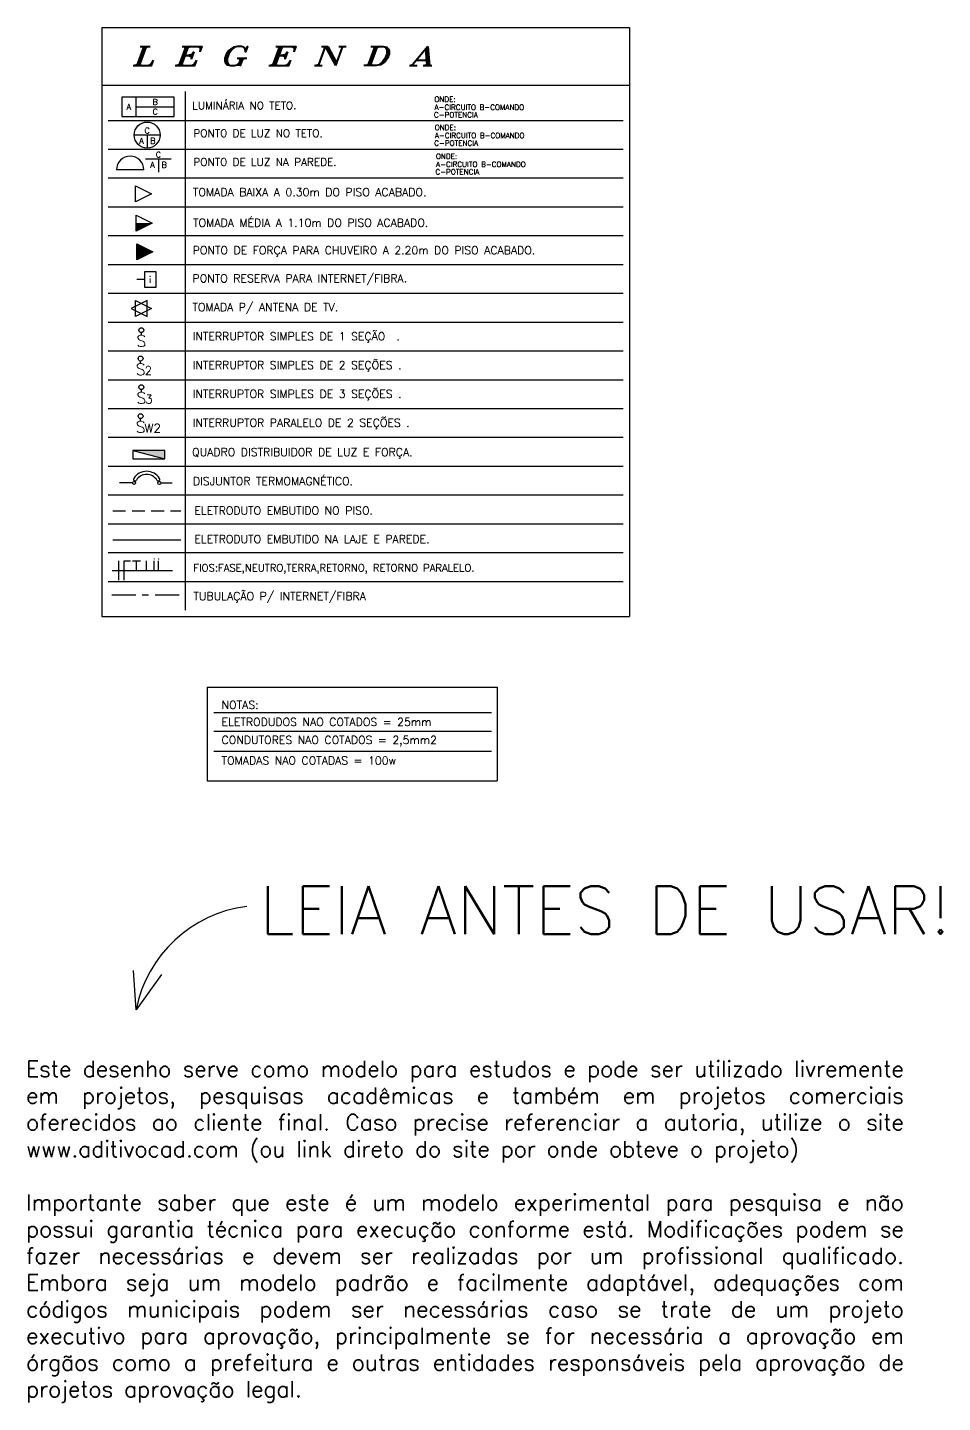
# Model space of a CAD drawing. Extents: x -22.8 to 4.4, y -6.9 to 19.2.
# Drawn here: x -9.87 to 4.43, y -3.16 to 18.32 of the extents above; entities that cross this region are included whole.
import ezdxf
from ezdxf.enums import TextEntityAlignment as Align

# ---------------------------------------------------------------- set-up
doc = ezdxf.new("R2010")
doc.units = 0
doc.header["$MEASUREMENT"] = 0
doc.linetypes.add('CENTER2', pattern=[1.125, 0.75, -0.125, 0.125, -0.125])
doc.linetypes.add('HIDDEN', pattern=[0.375, 0.25, -0.125])
doc.layers.get('0').update_dxf_attribs({"linetype": 'CONTINUOUS'})
for name, color, linetype in [('COTAS', 1, 'CONTINUOUS'), ('ELETRODUTOS', 5, 'CONTINUOUS'), ('FIACAO', 1, 'CONTINUOUS'), ('LEGENDA', 5, 'CONTINUOUS'), ('LUMINARIAS', 6, 'CONTINUOUS'), ('TEXTO0', 7, 'CONTINUOUS'), ('TEXTO1', 2, 'CONTINUOUS'), ('TEXTO2', 6, 'CONTINUOUS'), ('TOMADAS', 6, 'CONTINUOUS')]:
    doc.layers.add(name, color=color, linetype=linetype)
doc.styles.add('ROMANS', font='romans', dxfattribs={"height": 0.18})
doc.styles.add('ROMANT', font='romant', dxfattribs={"height": 0.6})
doc.styles.add('TEXTO0', font='romans.shx')

msp = doc.modelspace()

# ---------------------------------------------------------------- linework, layer by layer
for p, q in [((-8.198, 11.237), (-8.201, 11.239)), ((-7.811, 11.24), (-7.814, 11.238))]:
    msp.add_line(p, q)
for centre in [(-8.203, 11.205), (-7.808, 11.203)]:
    msp.add_circle(centre, 0.0236)
for centre, radius, start, end in [((-8.006, 11.15), 0.236, 31.4888, 148.7056), ((-8.186, 11.259), 0.0252, 148.7056, 241.4414), ((-8.189, 11.261), 0.0252, 241.4414, 328.7459), ((-8.006, 11.15), 0.188, 31.479, 148.7459), ((-7.824, 11.262), 0.0252, 211.479, 300.8298), ((-7.826, 11.26), 0.0252, 300.8298, 31.4888)]:
    msp.add_arc(centre, radius, start, end)
at = {"layer": 'COTAS'}
msp.add_lwpolyline([(-7.772, 3.525), (-8.172, 2.977), (-8.211, 3.591)], dxfattribs=at)
msp.add_arc((-6.19, 2.585), 2.021, 97.1831, 168.8116, dxfattribs=at)
at = {"layer": 'ELETRODUTOS'}
for p, q in [((-8.221, 11.203), (-8.433, 11.203)), ((-7.784, 11.203), (-7.609, 11.203)), ((-8.535, 10.314), (-7.47, 10.314)), ((-8.543, 9.837), (-7.603, 9.837))]:
    msp.add_line(p, q, dxfattribs=at)
at = {"layer": 'ELETRODUTOS', "linetype": 'HIDDEN', "ltscale": 0.8}
msp.add_line((-8.535, 10.767), (-7.47, 10.767), dxfattribs=at)
at = {"layer": 'ELETRODUTOS', "linetype": 'CENTER2', "ltscale": 0.5}
msp.add_line((-8.55, 9.454), (-7.484, 9.454), dxfattribs=at)
at = {"layer": 'FIACAO'}
for points in [[(-8.44, 9.687), (-8.44, 9.987)], [(-8.36, 9.687), (-8.36, 9.987), (-8.26, 9.987)], [(-8.225, 9.987), (-8.1, 9.987)], [(-8.165, 9.837), (-8.165, 9.987)], [(-8.011, 9.837), (-8.011, 9.987)], [(-7.889, 9.837), (-7.889, 9.987)], [(-7.819, 9.837), (-7.819, 9.987)]]:
    msp.add_lwpolyline(points, dxfattribs=at)
at = {"layer": 'FIACAO', "const_width": 0.01}
for points in [[(-7.894, 10.017, 1), (-7.884, 10.017, 1)], [(-7.824, 10.017, 1), (-7.814, 10.017, 1)]]:
    msp.add_lwpolyline(points, format="xyb", close=True, dxfattribs=at)
at = {"layer": 'LEGENDA', "color": 7}
for p, q in [((-8.707, 18.316), (-0.464, 18.316)), ((-8.707, 18.316), (-8.707, 9.116)), ((-0.464, 18.316), (-0.464, 9.116)), ((-8.707, 17.416), (-0.464, 17.416)), ((-7.403, 17.316), (-7.403, 9.216)), ((-8.707, 9.116), (-0.464, 9.116)), ((-7.059, 8.014), (-7.059, 6.551)), ((-7.059, 8.014), (-2.531, 8.014)), ((-2.531, 8.014), (-2.531, 6.551)), ((-7.059, 6.551), (-2.531, 6.551))]:
    msp.add_line(p, q, dxfattribs=at)
at = {"layer": 'LEGENDA'}
msp.add_line((-6.959, 7.62), (-2.619, 7.62), dxfattribs=at)
at = {"layer": 'LUMINARIAS'}
for p, q in [((-8.049, 16.092), (-8.476, 16.092)), ((-8.222, 11.712), (-7.722, 11.582))]:
    msp.add_line(p, q, dxfattribs=at)
for points in [[(-8.395, 16.927), (-7.575, 16.927), (-7.575, 17.227), (-8.395, 17.227)], [(-8.222, 11.582), (-7.722, 11.582), (-7.722, 11.712), (-8.222, 11.712)]]:
    msp.add_lwpolyline(points, close=True, dxfattribs=at)
msp.add_circle((-7.999, 16.637), 0.203, dxfattribs=at)
msp.add_arc((-8.263, 16.092), 0.214, 0, 180, dxfattribs=at)
msp.add_solid([(-7.722, 11.582), (-7.722, 11.712), (-7.722, 11.582), (-8.222, 11.712)], dxfattribs=at)
at = {"layer": 'TEXTO0'}
for p, q in [((-8.172, 16.927), (-8.172, 17.227)), ((-8.172, 17.077), (-7.575, 17.077)), ((-8.607, 16.866), (-0.564, 16.866)), ((-7.796, 16.637), (-8.201, 16.637)), ((-7.999, 16.637), (-7.999, 16.435)), ((-8.607, 16.416), (-0.564, 16.416)), ((-7.621, 16.261), (-8.026, 16.261)), ((-7.823, 16.261), (-7.823, 16.058)), ((-8.607, 15.966), (-0.564, 15.966)), ((-8.607, 15.516), (-0.564, 15.516)), ((-8.607, 15.066), (-0.564, 15.066)), ((-8.607, 14.616), (-0.564, 14.616)), ((-8.607, 14.616), (-0.564, 14.616)), ((-8.607, 14.616), (-0.564, 14.616)), ((-8.607, 14.166), (-0.564, 14.166)), ((-8.607, 13.716), (-0.564, 13.716)), ((-8.607, 13.266), (-0.564, 13.266)), ((-8.607, 12.816), (-0.564, 12.816)), ((-8.607, 12.366), (-0.564, 12.366)), ((-8.607, 12.366), (-0.564, 12.366)), ((-8.607, 11.916), (-0.564, 11.916)), ((-8.607, 11.916), (-0.564, 11.916)), ((-8.607, 11.916), (-0.564, 11.916)), ((-8.607, 11.466), (-0.564, 11.466)), ((-8.607, 11.466), (-0.564, 11.466)), ((-8.607, 11.016), (-0.564, 11.016)), ((-8.607, 10.566), (-0.564, 10.566)), ((-8.607, 10.116), (-0.564, 10.116)), ((-8.607, 9.666), (-0.564, 9.666)), ((-6.959, 7.327), (-2.619, 7.327)), ((-6.959, 7.017), (-2.619, 7.017))]:
    msp.add_line(p, q, dxfattribs=at)
at = {"layer": 'TOMADAS', "color": 6}
msp.add_line((-8.035, 14.381), (-8.16, 14.381), dxfattribs=at)
at = {"layer": 'TOMADAS'}
for p, q in [((-8.089, 13.512), (-8.089, 13.552)), ((-8.101, 13.069), (-8.101, 13.108)), ((-8.089, 12.622), (-8.089, 12.661)), ((-8.101, 12.169), (-8.101, 12.208))]:
    msp.add_line(p, q, dxfattribs=at)
at = {"layer": 'TOMADAS', "color": 6}
for points in [[(-8.18, 15.593), (-8.18, 15.843), (-7.93, 15.718)], [(-8.17, 15.137), (-8.17, 15.387), (-7.92, 15.262)], [(-8.162, 14.689), (-8.162, 14.939), (-7.912, 14.814)], [(-7.999, 13.801), (-7.999, 14.051), (-8.249, 13.926)], [(-8.18, 13.801), (-8.18, 14.051), (-7.93, 13.926)]]:
    msp.add_lwpolyline(points, close=True, dxfattribs=at)
for points in [[(-7.863, 14.258), (-8.035, 14.258), (-8.035, 14.508), (-7.863, 14.508)], [(-7.863, 14.508), (-7.863, 14.258)]]:
    msp.add_lwpolyline(points, dxfattribs=at)
at = {"layer": 'TOMADAS'}
for centre in [(-8.089, 13.59), (-8.101, 13.146), (-8.089, 12.699), (-8.101, 12.246)]:
    msp.add_circle(centre, 0.0381, dxfattribs=at)
at = {"layer": 'TOMADAS', "color": 6}
for points in [[(-8.17, 15.137), (-7.92, 15.262), (-8.17, 15.137), (-8.17, 15.262)], [(-8.162, 14.689), (-7.912, 14.814), (-8.162, 14.689), (-8.162, 14.939)]]:
    msp.add_solid(points, dxfattribs=at)

# ---------------------------------------------------------------- texts
at = {"layer": 'COTAS', "style": 'TEXTO0'}
msp.add_text('LEIA ANTES DE USAR!', height=0.75, dxfattribs=at).set_placement((-6.244, 4.158))
at = {"layer": 'TEXTO0', "style": 'TEXTO0'}
for s, p in [('B', (-7.873, 17.152)), ('A', (-8.285, 17.077)), ('C', (-7.873, 17.002)), ('C', (-7.999, 16.707)), ('A', (-8.089, 16.547)), ('B', (-7.909, 16.547)), ('C', (-7.823, 16.331)), ('A', (-7.913, 16.171)), ('B', (-7.733, 16.171))]:
    msp.add_text(s, height=0.09, dxfattribs=at).set_placement(p, align=Align.MIDDLE)
at = {"layer": 'TEXTO0'}
for s, height, style, p in [('LUMINÁRIA NO TETO.', 0.12, 'ROMANT', (-7.295, 17.038)), ('ONDE:', 0.0825, 'ROMANS', (-3.511, 17.154)), ('C-POTENCIA', 0.0825, 'ROMANS', (-3.518, 16.911)), ('A-CIRCUITO B-COMANDO', 0.0825, 'ROMANS', (-3.509, 17.029)), ('ONDE:', 0.0825, 'ROMANS', (-3.506, 16.713)), ('PONTO DE LUZ NO TETO.', 0.12, 'ROMANT', (-7.276, 16.605)), ('C-POTENCIA', 0.0825, 'ROMANS', (-3.514, 16.47)), ('A-CIRCUITO B-COMANDO', 0.0825, 'ROMANS', (-3.504, 16.588)), ('ONDE:', 0.0825, 'ROMANS', (-3.487, 16.263)), ('PONTO DE LUZ NA PAREDE.', 0.12, 'ROMANT', (-7.276, 16.155)), ('A-CIRCUITO B-COMANDO', 0.0825, 'ROMANS', (-3.485, 16.138)), ('C-POTENCIA', 0.0825, 'ROMANS', (-3.495, 16.02)), ('TOMADA BAIXA A 0.30m DO PISO ACABADO.', 0.125, 'ROMANT', (-7.284, 15.682)), ('TOMADA MÉDIA A 1.10m DO PISO ACABADO.', 0.125, 'ROMANT', (-7.281, 15.204)), ('PONTO DE FORÇA PARA CHUVEIRO A 2.20m DO PISO ACABADO.', 0.125, 'ROMANT', (-7.287, 14.775)), ('PONTO RESERVA PARA INTERNET/FIBRA.', 0.125, 'ROMANT', (-7.291, 14.336)), ('TOMADA P/ ANTENA DE TV.', 0.125, 'ROMANT', (-7.291, 13.886)), ('INTERRUPTOR SIMPLES DE 1 SEÇÃO  .', 0.125, 'ROMANT', (-7.288, 13.431)), ('INTERRUPTOR SIMPLES DE 2 SEÇÕES .', 0.125, 'ROMANT', (-7.288, 12.981)), ('INTERRUPTOR SIMPLES DE 3 SEÇÕES .', 0.125, 'ROMANT', (-7.288, 12.531)), ('INTERRUPTOR PARALELO DE 2 SEÇÕES .', 0.125, 'ROMANT', (-7.288, 12.081)), ('QUADRO DISTRIBUIDOR DE LUZ E FORÇA.', 0.125, 'ROMANT', (-7.296, 11.622)), ('DISJUNTOR TERMOMAGNÉTICO.', 0.125, 'ROMANT', (-7.284, 11.169)), ('ELETRODUTO EMBUTIDO NO PISO.', 0.125, 'ROMANT', (-7.262, 10.709)), ('ELETRODUTO EMBUTIDO NA LAJE E PAREDE.', 0.125, 'ROMANT', (-7.262, 10.264)), ('FIOS:FASE,NEUTRO,TERRA,RETORNO, RETORNO PARALELO.', 0.115, 'ROMANT', (-7.276, 9.82)), ('TUBULAÇÃO P/ INTERNET/FIBRA', 0.125, 'ROMANT', (-7.276, 9.373)), ('NOTAS:', 0.125, 'ROMANT', (-6.836, 7.675)), ('ELETRODUDOS NAO COTADOS = 25mm', 0.125, 'ROMANT', (-6.836, 7.408)), ('CONDUTORES NAO COTADOS = 2,5mm2', 0.125, 'ROMANT', (-6.836, 7.127)), ('TOMADAS NAO COTADAS = 100w', 0.125, 'ROMANT', (-6.836, 6.805))]:
    msp.add_text(s, height=height, dxfattribs=dict(at, style=style)).set_placement(p)
at = {"layer": 'TEXTO1', "insert": (-9.889, 2.177), "char_height": 0.25, "width": 14.85738, "attachment_point": 1, "style": 'TEXTO0'}
msp.add_mtext('\\pxqj;Este desenho serve como modelo para estudos e pode ser utilizado livremente em projetos, pesquisas acadêmicas e também em projetos comerciais oferecidos ao cliente final. Caso precise referenciar a autoria, utilize o site www.aditivocad.com (ou link direto do site por onde obteve o projeto)^J^JImportante saber que este é um modelo experimental para pesquisa e não possui garantia técnica para execução conforme está. Modificações podem se fazer necessárias e devem ser realizadas por um profissional qualificado. Embora seja um modelo padrão e facilmente adaptável, adequações com códigos municipais podem ser necessárias caso se trate de um projeto executivo para aprovação, principalmente se for necessária a aprovação em órgãos como a prefeitura e outras entidades responsáveis pela aprovação de projetos aprovação legal.', dxfattribs=at)
at = {"layer": 'TEXTO2', "style": 'ROMANT', "oblique": 20, "width": 1.5}
msp.add_text('L E G E N D A ', height=0.3, dxfattribs=at).set_placement((-8.256, 17.721))
at = {"layer": 'TOMADAS', "color": 6, "style": 'TEXTO0'}
msp.add_text('i', height=0.1, dxfattribs=at).set_placement((-7.97, 14.33))
at = {"layer": 'TOMADAS', "style": 'ROMANT'}
for p in [(-8.09, 13.422), (-8.101, 12.979), (-8.09, 12.532), (-8.101, 12.079)]:
    msp.add_text('S', height=0.18, dxfattribs=at).set_placement(p, align=Align.MIDDLE)
for s, p in [('2', (-8.039, 12.891)), ('3', (-8.028, 12.444)), ('W2', (-8.039, 11.991))]:
    msp.add_text(s, height=0.135, dxfattribs=at).set_placement(p)

doc.saveas('drawing.dxf')
